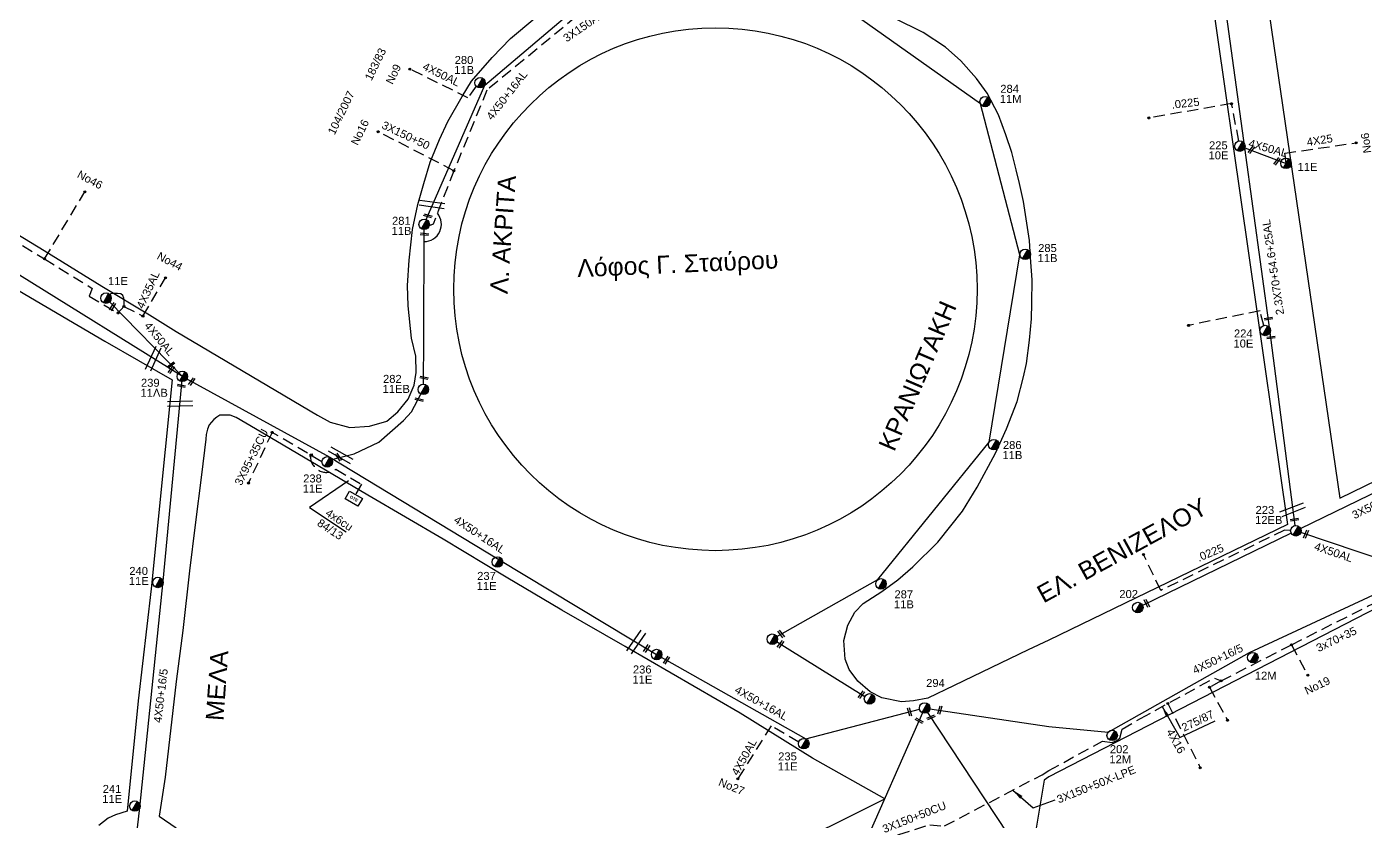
# Model space of a CAD drawing. Header units: millimetres. Extents: x 31 to 3826, y 22 to 1041.
# Drawn here: x 1340.4 to 1641.4, y 339.3 to 518.1 of the extents above; entities that cross this region are included whole.
import ezdxf

# ---------------------------------------------------------------- set-up
doc = ezdxf.new("R2010")
doc.units = ezdxf.units.MM
doc.linetypes.add('DASHED', pattern=[19.05, 12.7, -6.35])
for name, color, linetype in [('Pillar OTE', 7, 'Continuous'), ('Άγνωστα', 7, 'Continuous'), ('Γέφυρες Εναέριου Δικτύου', 7, 'Continuous'), ('Γυμνά εναέρια ΧΤ (3Φ)   4x35AL', 7, 'Continuous'), ('Γυμνά εναέρια ΧΤ (3Φ)   4x35CU', 7, 'Continuous'), ('Γυμνά εναέρια ΧΤ (3Φ)   4x50AL', 7, 'Continuous'), ('Γυμνά εναέρια ΧΤ και ΦΟΠ (3Φ)   3x50+35+16CU', 7, 'Continuous'), ('Γυμνά εναέρια ΧΤ και ΦΟΠ (3Φ)   4x50+16AL', 7, 'Continuous'), ('Επιγραφές - Σχήματα', 7, 'Continuous'), ('Καλώδια ΧΤ   3x150+50AL', 7, 'DASHED'), ('Καλώδια ΧΤ   3x150+50CU', 7, 'DASHED'), ('Καλώδια ΧΤ   3x150AL+50CU', 7, 'DASHED'), ('Καλώδια ΧΤ   3x150AL+50XLPE', 7, 'DASHED'), ('Καλώδια ΧΤ   3x95+35 CU', 7, 'DASHED'), ('Καλώδια ΧΤ   4x50AL', 7, 'DASHED'), ('Καλώδια ΧΤ   4x6CU', 7, 'DASHED'), ('Μηχανική τομή', 7, 'Continuous'), ('Στύλος ΦΜ', 7, 'Continuous'), ('Στύλος ΦΜ @ 1', 7, 'Continuous'), ('Συνδέσεις', 7, 'Continuous'), ('Συνεστραμμένα ΧΤ   3x70+54.6+25 AL', 7, 'SYN_LINE'), ('Τομή', 7, 'Continuous'), ('Υπόβαθρο ΔΕΗ', 7, 'Continuous'), ('Υπόγεια καλώδια Παροχών ΧΤ   .0225', 7, 'DASHED'), ('Υπόγεια καλώδια Παροχών ΧΤ   4x25', 7, 'DASHED'), ('Υπόγεια καλώδια Παροχών ΧΤ   4x50AL', 7, 'DASHED')]:
    doc.layers.add(name, color=color, linetype=linetype)
doc.styles.get("Standard").update_dxf_attribs({"font": 'arial.ttf'})
doc.linetypes.add('SYN_LINE', pattern='A,0.5,-0.0001,["/\\/\\/\\/",Standard,S=0.1,R=0,X=0,Y=-0.05],-0.25', length=0.7501)
doc.dimstyles.new('ISO-25', dxfattribs={"dimtxt": 2.5, "dimasz": 2.5, "dimexe": 1.25, "dimexo": 0.625, "dimtad": 1, "dimtxsty": 'Standard', "dimcen": 2.5, "dimadec": 0, "dimazin": 0, "dimtfac": 1, "dimtmove": 0, "dimatfit": 3, "dimfxl": 1, "dimarcsym": 0})

# ---------------------------------------------------------------- blocks, each defined once
blk = doc.blocks.new('ΥΠΑΡΧΩΝ ΤΣΙΜΕΝΤΕΝΙΟΣ ΣΤΥΛΟΣ')
at = {"layer": 'Στύλος ΦΜ'}
blk.add_hatch(color=7, dxfattribs=at).paths.add_polyline_path([(-1.29, -2.28, 0.574793), (2.62, 0, 0.268822), (1.3, 2.27)])
at = {"layer": 'Στύλος ΦΜ', "color": 7}
blk.add_line((-1.29, -2.28), (1.3, 2.27), dxfattribs=at)
blk.add_circle((0, 0), 2.62, dxfattribs=at)
at = {"layer": 'Στύλος ΦΜ', "flags": 4}
for tag, p in [('ΤΥΠΟΣ', (-4.91, 3.03)), ('ΑΡΙΘΜΟΣ', (-4.68, 8.05))]:
    blk.add_attdef(tag, p, '', height=4, dxfattribs=at)
blk = doc.blocks.new('ΜΗΧΑΝΙΚΗ ΤΟΜΗ')
at = {"layer": 'Μηχανική τομή', "ltscale": 40}
for p, q in [((-1.89, 0.78), (1.89, 0.78)), ((1.89, 0), (-1.89, 0))]:
    blk.add_line(p, q, dxfattribs=at)
blk = doc.blocks.new('ΤΟΜΗ')
at = {"layer": 'Τομή', "ltscale": 40}
for p, q in [((-5.68, 0), (5.68, 0)), ((5.68, -2.33), (-5.68, -2.33))]:
    blk.add_line(p, q, dxfattribs=at)
blk = doc.blocks.new('_ΣΥΝΔΕΣΗ')
at = {"layer": 'Συνδέσεις', "linetype": 'SYN_LINE', "ltscale": 40}
blk.add_hatch(color=256, dxfattribs=at).paths.add_polyline_path([(0.5, -0.01, 1), (-0.5, -0.01, 1)])
at = {"layer": 'Συνδέσεις'}
blk.add_circle((0, -0.01), 0.5, dxfattribs=at)
blk = doc.blocks.new('TSONTA XT1')
at = {"ltscale": 40}
h = blk.add_hatch(color=256, dxfattribs=at)
h.dxf.hatch_style = 1
h.paths.add_polyline_path([(595.96, 2487.66), (597.07, 2488.77), (595.96, 2489.87), (594.85, 2488.77)])
blk.add_lwpolyline([(594.85, 2488.77), (595.96, 2489.87), (597.07, 2488.77), (595.96, 2487.66)], close=True, dxfattribs=at)
blk = doc.blocks.new('PILLAR ΟΤΕ')
at = {"layer": 'Pillar OTE', "ltscale": 40}
blk.add_lwpolyline([(-3.31, 2.02), (3.39, 2.02), (3.39, -1.99), (-3.31, -1.99)], close=True, dxfattribs=at)
at = {"layer": 'Pillar OTE', "insert": (-1.81, 0.71), "char_height": 1.3575, "width": 109.961, "attachment_point": 1}
blk.add_mtext('{\\fArial|b1|i0|c161|p34;OTE}', dxfattribs=at)

msp = doc.modelspace()

# ---------------------------------------------------------------- linework, layer by layer
at = {"layer": 'Άγνωστα'}
msp.add_lwpolyline([(1528.87, 367.28), (1508.08, 380.22), (1531.83, 393.63), (1556.84, 424.56), (1563.78, 466.73), (1554.87, 500.74), (1528.21, 519.59), (1516.55, 528.25), (1499.74, 539.97)], dxfattribs=at)
at = {"layer": 'Άγνωστα', "color": 173}
msp.add_lwpolyline([(1375.41, 439.37), (1338.82, 462.19), (1301.76, 483.79), (1282.54, 502.49)], dxfattribs=at)
at = {"layer": 'Άγνωστα', "color": 6, "linetype": 'DASHED', "ltscale": 0.2}
msp.add_lwpolyline([(1618.62, 450.84), (1617.76, 454.12), (1601.71, 450.86)], dxfattribs=at)
at = {"layer": 'Γέφυρες Εναέριου Δικτύου'}
msp.add_arc((1429.79, 473.59), 3.87, 269.7504, 40.0108, dxfattribs=at)
at = {"layer": 'Γυμνά εναέρια ΧΤ (3Φ)   4x50AL', "color": 85, "linetype": 'DASHED', "ltscale": 0.2}
msp.add_lwpolyline([(1514.04, 357.04), (1507.82, 360.76), (1500.35, 348.83)], dxfattribs=at)
at = {"layer": 'Γυμνά εναέρια ΧΤ και ΦΟΠ (3Φ)   3x50+35+16CU', "color": 85, "ltscale": 20}
msp.add_lwpolyline([(1626.89, 405.15), (1673.64, 427.89)], dxfattribs=at)
at = {"layer": 'Γυμνά εναέρια ΧΤ και ΦΟΠ (3Φ)   4x50+16AL', "color": 1, "ltscale": 20}
msp.add_lwpolyline([(1430.26, 474.67), (1443.4, 504.89), (1465.45, 523.61), (1474.32, 528.25), (1497.77, 540.04)], dxfattribs=at)
at = {"layer": 'Γυμνά εναέρια ΧΤ και ΦΟΠ (3Φ)   4x50+16AL', "color": 85, "ltscale": 20}
msp.add_lwpolyline([(1356.26, 269.54), (1359.71, 293.08), (1361.68, 305.8), (1365.86, 342.32), (1371.07, 393.25), (1375.41, 439.37)], dxfattribs=at)
at = {"layer": 'Γυμνά εναέρια ΧΤ και ΦΟΠ (3Φ)   4x50+16AL', "color": 30, "ltscale": 20}
msp.add_lwpolyline([(1375.41, 439.37), (1408.57, 421.16), (1446.6, 398.17), (1482.07, 376.78)], dxfattribs=at)
at = {"layer": 'Γυμνά εναέρια ΧΤ και ΦΟΠ (3Φ)   4x50+16AL', "color": 85}
for points in [[(1624.77, 404.12), (1591.3, 387.81)], [(1652.72, 395.51), (1626.94, 404.26)], [(1543.5, 364.57), (1570.27, 360.58), (1583.6, 359.3), (1615.41, 377.23), (1652.77, 394.63)], [(1482.07, 376.78), (1515.64, 357.79), (1541.2, 364.45)]]:
    msp.add_lwpolyline(points, dxfattribs=at)
at = {"layer": 'Γυμνά εναέρια ΧΤ και ΦΟΠ (3Φ)   4x50+16AL', "color": 2}
msp.add_lwpolyline([(1541.86, 363.67), (1527.87, 331.88), (1502.31, 319.37), (1475.52, 306.54)], dxfattribs=at)
at = {"layer": 'Επιγραφές - Σχήματα', "ltscale": 40}
msp.add_lwpolyline([(1404.02, 409.84), (1412.24, 404.37)], dxfattribs=at)
at = {"layer": 'Καλώδια ΧΤ   3x150+50AL', "color": 62, "ltscale": 0.2}
msp.add_lwpolyline([(1436.48, 485.65), (1419.43, 494.45)], dxfattribs=at)
at = {"layer": 'Καλώδια ΧΤ   3x150+50CU', "color": 2, "ltscale": 0.2}
for points in [[(1527.87, 331.88), (1536.52, 336.3), (1543.47, 338.47), (1546.84, 338.19), (1568.76, 349.72), (1570.27, 350.66), (1582.32, 357.3), (1584.5, 356.99), (1585.53, 357.46), (1586.21, 357.95), (1586.74, 359.97), (1590.87, 362.39), (1607.51, 371.48), (1609, 370.85), (1624.86, 378.98), (1642.06, 387.7), (1654.57, 393.3), (1664.6, 386.02), (1677.34, 391.9)], [(1624.86, 378.98), (1628.49, 372.11)], [(1609, 370.85), (1606.39, 369.4), (1610.45, 361.98)], [(1597.04, 365.76), (1604.32, 351.3)]]:
    msp.add_lwpolyline(points, dxfattribs=at)
at = {"layer": 'Καλώδια ΧΤ   3x150AL+50CU', "color": 62, "ltscale": 0.2}
msp.add_lwpolyline([(1514.68, 557.71), (1515.37, 556.1), (1513.96, 554.04), (1502.42, 541.76), (1502.71, 540.2), (1502.18, 538.98), (1501.45, 538.03), (1499.77, 537.79), (1499.77, 537.79), (1497.8, 538.35), (1477.51, 528.25), (1466.95, 522.77), (1443.91, 503.8), (1436.48, 485.65), (1431.8, 473.65), (1430.91, 473.25)], dxfattribs=at)
at = {"layer": 'Καλώδια ΧΤ   3x150AL+50CU', "color": 62, "linetype": 'Continuous', "ltscale": 0.2}
for points in [[(1429.62, 437.62), (1429.68, 447.82), (1429.78, 472.41)], [(1409.26, 420.74), (1414.08, 421.98), (1419.62, 424.56), (1425.11, 429.45), (1426.93, 431.42), (1429.06, 435.4)]]:
    msp.add_lwpolyline(points, dxfattribs=at)
at = {"layer": 'Καλώδια ΧΤ   3x150AL+50XLPE', "color": 30, "ltscale": 0.2}
for points in [[(1340.64, 582.03), (1340.71, 572.74), (1283.39, 571.78), (1280.54, 540.83), (1278.23, 538.48), (1278.56, 528.25), (1278.56, 502.87), (1290.19, 495.88), (1293.87, 496.43), (1344.42, 465.82), (1355.15, 459.18), (1354.45, 457.39), (1360.99, 453.65), (1362.28, 455.13), (1366.56, 452.95), (1371.6, 461.56)], [(1344.42, 465.82), (1353.47, 480.91)], [(1362.35, 455.18), (1362.35, 455.82), (1362.29, 456.28), (1362.23, 456.97), (1362, 457.6), (1361.54, 457.95), (1360.85, 458.06), (1359.98, 458.06), (1359.29, 457.95), (1358.94, 457.83)]]:
    msp.add_lwpolyline(points, dxfattribs=at)
at = {"layer": 'Καλώδια ΧΤ   3x95+35 CU', "color": 30, "ltscale": 0.2}
msp.add_lwpolyline([(1406.81, 420.14), (1395.59, 426.78), (1390.27, 415.38)], dxfattribs=at)
at = {"layer": 'Καλώδια ΧΤ   4x50AL', "color": 1, "ltscale": 0.2}
msp.add_lwpolyline([(1441.5, 504.66), (1439.64, 502.08), (1426.57, 508.53)], dxfattribs=at)
at = {"layer": 'Καλώδια ΧΤ   4x6CU', "color": 30, "linetype": 'DASHED', "lineweight": -3, "ltscale": 0.2}
msp.add_lwpolyline([(1404.18, 421.37, 0.606574), (1409.96, 418.46), (1415.67, 415.1), (1414.39, 412.92)], format="xyb", dxfattribs=at)
at = {"layer": 'Συνεστραμμένα ΧΤ   3x70+54.6+25 AL', "color": 6, "ltscale": 20}
for p, q in [((1614.33, 490.82), (1609.24, 528.25)), ((1620, 449.84), (1614.33, 490.82)), ((1625.68, 405.8), (1620, 449.84))]:
    msp.add_line(p, q, dxfattribs=at)
at = {"layer": 'Συνεστραμμένα ΧΤ   3x70+54.6+25 AL', "color": 1, "ltscale": 20}
msp.add_line((1542.99, 363.76), (1567.66, 326.38), dxfattribs=at)
at = {"layer": 'Υπόβαθρο ΔΕΗ'}
for points in [[(1670.35, 528.25), (1668.88, 614.42), (1663.13, 615.05), (1656.29, 606.16), (1640.78, 590.05), (1629.88, 580.96), (1612.78, 568.44), (1618.8, 528.25), (1635.68, 411.94), (1646.94, 417.45), (1672.21, 429.69), (1670.95, 493.55), (1670.35, 528.25)], [(1325.44, 479.2), (1344.33, 467.73), (1357.34, 459.66), (1368.04, 453.19), (1373.99, 449.49), (1405.78, 430.64), (1408.68, 429.1), (1413.05, 427.84), (1417.5, 428.14), (1421.37, 429.3), (1423.9, 431.37), (1426.21, 434.23), (1427.56, 437.4), (1428.02, 440.27), (1427.9, 443.9), (1426.94, 447.96), (1426.2, 455.26), (1426.05, 459.81), (1426.39, 465.51), (1427.13, 472.43), (1428.39, 478.06), (1429.72, 482.8), (1431.16, 487.56), (1433.27, 492.72), (1435.12, 496.75), (1438.35, 502.38), (1440.45, 505.85), (1445.05, 511.16), (1449.2, 515.42), (1454.64, 519.97)], [(1325.35, 466.41), (1357.98, 447.31), (1373.15, 438.57)], [(1373.15, 438.57), (1368.37, 391.58), (1365.5, 366.35), (1362.99, 341.56), (1360.34, 340.71), (1358.71, 339.93), (1356.63, 338.27)], [(1507.94, 331.62), (1533.36, 344.27), (1517.15, 353.44), (1500.86, 363.59), (1475, 378.58), (1460.73, 386.74), (1448.22, 394.18), (1434.05, 402.75), (1417.13, 412.67), (1391.84, 427.56), (1387.48, 430.11), (1386.17, 430.64), (1384.84, 430.65), (1383.83, 430.67), (1383.17, 430.19), (1382.47, 429.69), (1381.45, 428.49), (1381.09, 427.5), (1380.8, 426.32), (1380.69, 425.22), (1379.71, 417.2), (1378.3, 405.94), (1377.02, 395.58), (1375.5, 382.2), (1373.99, 370.68), (1371.57, 349.19), (1370.2, 340.41), (1373.99, 337.75)]]:
    msp.add_lwpolyline(points, dxfattribs=at)
at = {"layer": 'Υπόβαθρο ΔΕΗ', "ltscale": 0.2}
msp.add_lwpolyline([(1606.4, 528.25), (1623.95, 406.04), (1570.27, 380.02), (1565.63, 377.81), (1548.98, 369.79), (1543.06, 366.96), (1539.82, 366.35), (1537.14, 366.13), (1532.74, 367), (1530.1, 368.4), (1527.28, 370.77), (1525.38, 373.38), (1524.45, 375.74), (1524.17, 379.97), (1525.08, 383.41), (1526.64, 386.29), (1528.5, 388.27), (1532.7, 390.95), (1536.31, 393.61), (1539.71, 396.5), (1545.34, 402.07), (1550.82, 409.04), (1554.18, 414.45), (1558.26, 422.06), (1560.78, 427.55), (1563.13, 433.73), (1564.56, 439.26), (1565.25, 442.24), (1565.9, 447.56), (1566.39, 452.36), (1566.45, 455.87), (1566.49, 461.09), (1566.16, 466.15), (1565.92, 469.97), (1565.15, 474.83), (1564.56, 478.71), (1563.68, 482.78), (1562.89, 485.84), (1561.95, 489.74), (1560.63, 493.73), (1558.97, 498.26), (1556.38, 503.14), (1554.01, 506.4), (1550.45, 510.41), (1547.06, 513.45), (1542, 516.75), (1535.48, 520)], dxfattribs=at)
at = {"layer": 'Υπόβαθρο ΔΕΗ'}
msp.add_lwpolyline([(1570.27, 349.23), (1569.23, 348.52), (1567.18, 336.32), (1570.27, 334.57), (1650.21, 290.86), (1660.51, 294.4), (1663.92, 385.12), (1654.25, 392.55)], close=True, dxfattribs=at)
msp.add_circle((1495.28, 458.99), 58.84, dxfattribs=at)
at = {"layer": 'Υπόγεια καλώδια Παροχών ΧΤ   .0225', "color": 6, "ltscale": 0.2}
msp.add_lwpolyline([(1613, 492.34), (1611.36, 500.75), (1592.74, 497.53)], dxfattribs=at)
at = {"layer": 'Υπόγεια καλώδια Παροχών ΧΤ   .0225', "color": 85, "ltscale": 0.2}
msp.add_lwpolyline([(1624.65, 404.69), (1623.23, 404.75), (1595.46, 391.21), (1591.53, 399.27)], dxfattribs=at)
at = {"layer": 'Υπόγεια καλώδια Παροχών ΧΤ   4x25', "color": 6, "ltscale": 0.2}
msp.add_lwpolyline([(1623.61, 487.32), (1623.33, 489.62), (1639.4, 491.92)], dxfattribs=at)
at = {"layer": 'Υπόγεια καλώδια Παροχών ΧΤ   4x50AL', "color": 6, "linetype": 'Continuous', "ltscale": 0.2}
msp.add_lwpolyline([(1614.34, 490.79), (1623.61, 487.32)], dxfattribs=at)
at = {"layer": 'Υπόγεια καλώδια Παροχών ΧΤ   4x50AL', "color": 30, "linetype": 'Continuous', "ltscale": 0.2}
msp.add_lwpolyline([(1375.41, 439.37), (1359.06, 456.14)], dxfattribs=at)

# ---------------------------------------------------------------- block references
at = {"layer": 'Pillar OTE', "xscale": 0.5, "yscale": 0.5, "zscale": 0.5, "rotation": 329.6032692697869}
msp.add_blockref('PILLAR ΟΤΕ', (1413.93, 411.87), dxfattribs=at)
at = {"layer": 'Μηχανική τομή'}
for p, xscale, yscale, zscale, rotation in [((1615.66, 490.5), 0.4999999999998542, 0.4999999999998542, 0.4999999999998542, 232.6491844869832), ((1621.43, 487.88), 0.4999999999998542, 0.4999999999998542, 0.4999999999998542, 232.6491844869832), ((1430.54, 475.32), 0.4999999999998899, 0.4999999999998899, 0.4999999999998899, 342.4362189295503), ((1429.84, 471.17), 0.4999999999999022, 0.4999999999999022, 0.4999999999999022, 354.6973259703458), ((1359.54, 455.17), 0.4999999999998989, 0.4999999999998989, 0.4999999999998989, 237.743423736769), ((1619.63, 452.53), 0.4999999999998679, 0.4999999999998679, 0.4999999999998679, 189.4096955197903), ((1620.2, 448.33), 0.4999999999998624, 0.4999999999998624, 0.4999999999998624, 187.2994792242614), ((1372.73, 442.11), 0.5000000000000046, 0.5000000000000046, 0.5000000000000046, 216.5952168292885), ((1372.78, 441), 0.4999999999999476, 0.4999999999999476, 0.4999999999999476, 234.8394890766433), ((1375.21, 437.42), 0.4999999999999806, 0.4999999999999806, 0.4999999999999806, 169.186171776962), ((1377.35, 438.3), 0.4999999999999415, 0.4999999999999415, 0.4999999999999415, 235.7705794074657), ((1429.81, 439.24), 0.499999999999772, 0.499999999999772, 0.499999999999772, 166.8336545156551), ((1428.72, 434.34), 0.4999999999998826, 0.4999999999998826, 0.4999999999998826, 166.8336545156581), ((1410.35, 421.11), 0.4999999999996718, 0.4999999999996718, 0.4999999999996718, 304.2267035411135), ((1625.49, 407.29), 0.4999999999998617, 0.4999999999998617, 0.4999999999998617, 189.2504044552635), ((1627.92, 403.93), 0.4999999999998654, 0.4999999999998654, 0.4999999999998654, 248.5813259910285), ((1592.14, 388.21), 0.4999999999999985, 0.4999999999999985, 0.4999999999999985, 295.8894493902723), ((1509.78, 379.17), 0.4999999999998541, 0.4999999999998541, 0.4999999999998541, 232.6491844869832), ((1509.91, 381.26), 0.4999999999998939, 0.4999999999998939, 0.4999999999998939, 306.9889846899115), ((1479.67, 378.23), 0.4999999999999434, 0.4999999999999434, 0.4999999999999434, 236.5521200050987), ((1484.11, 375.62), 0.4999999999999434, 0.4999999999999434, 0.4999999999999434, 236.5521200050987), ((1527.94, 367.86), 0.4999999999998541, 0.4999999999998541, 0.4999999999998541, 232.6491844869832), ((1538.74, 363.81), 0.4999999999999085, 0.4999999999999085, 0.4999999999999085, 284.796948447535), ((1545.92, 364.21), 0.4999999999999876, 0.4999999999999876, 0.4999999999999876, 74.22785798641306), ((1541.01, 361.74), 0.4999999999999768, 0.4999999999999768, 0.4999999999999768, 331.5186504624187), ((1543.85, 362.45), 0.5000000000001269, 0.5000000000001269, 0.5000000000001269, 22.25738009319052)]:
    msp.add_blockref('ΜΗΧΑΝΙΚΗ ΤΟΜΗ', p, dxfattribs=dict(at, xscale=xscale, yscale=yscale, zscale=zscale, rotation=rotation))
at = {"layer": 'Στύλος ΦΜ @ 1', "ltscale": 40}
ref = msp.add_blockref('ΥΠΑΡΧΩΝ ΤΣΙΜΕΝΤΕΝΙΟΣ ΣΤΥΛΟΣ', (1442.36, 505.46), dxfattribs=dict(at, xscale=0.4499999999998181, yscale=0.4499999999998181, zscale=0.4499999999998181))
ref.add_attrib('ΤΥΠΟΣ', '11B', (1436.55, 507.42), dxfattribs={"layer": 'Στύλος ΦΜ', "height": 1.8, "flags": 4})
ref.add_attrib('ΑΡΙΘΜΟΣ', '280', (1436.65, 509.68), dxfattribs={"layer": 'Στύλος ΦΜ', "height": 1.8, "flags": 4})
ref = msp.add_blockref('ΥΠΑΡΧΩΝ ΤΣΙΜΕΝΤΕΝΙΟΣ ΣΤΥΛΟΣ', (1555.95, 501.21), dxfattribs=dict(at, xscale=0.4499999999998181, yscale=0.4499999999998181, zscale=0.4499999999998181))
ref.add_attrib('ΤΥΠΟΣ', '11M', (1559.24, 500.93), dxfattribs={"layer": 'Στύλος ΦΜ', "height": 1.8, "flags": 4})
ref.add_attrib('ΑΡΙΘΜΟΣ', '284', (1559.35, 503.19), dxfattribs={"layer": 'Στύλος ΦΜ', "height": 1.8, "flags": 4})
ref = msp.add_blockref('ΥΠΑΡΧΩΝ ΤΣΙΜΕΝΤΕΝΙΟΣ ΣΤΥΛΟΣ', (1613.22, 491.19), dxfattribs=dict(at, xscale=0.4499999999998181, yscale=0.4499999999998181, zscale=0.4499999999998181))
ref.add_attrib('ΤΥΠΟΣ', '10E', (1606.18, 488.22), dxfattribs={"layer": 'Στύλος ΦΜ', "height": 1.8, "flags": 4})
ref.add_attrib('ΑΡΙΘΜΟΣ', '225', (1606.29, 490.48), dxfattribs={"layer": 'Στύλος ΦΜ', "height": 1.8, "flags": 4})
ref = msp.add_blockref('ΥΠΑΡΧΩΝ ΤΣΙΜΕΝΤΕΝΙΟΣ ΣΤΥΛΟΣ', (1623.61, 487.32), dxfattribs=dict(at, xscale=0.4499999999998181, yscale=0.4499999999998181, zscale=0.4499999999998181))
ref.add_attrib('ΤΥΠΟΣ', '11E', (1626.2, 485.63), dxfattribs={"layer": 'Στύλος ΦΜ', "height": 1.8, "flags": 4})
ref = msp.add_blockref('ΥΠΑΡΧΩΝ ΤΣΙΜΕΝΤΕΝΙΟΣ ΣΤΥΛΟΣ', (1429.79, 473.59), dxfattribs=dict(at, xscale=0.4499999999998181, yscale=0.4499999999998181, zscale=0.4499999999998181))
ref.add_attrib('ΤΥΠΟΣ', '11B', (1422.46, 471.23), dxfattribs={"layer": 'Στύλος ΦΜ', "height": 1.8, "flags": 4})
ref.add_attrib('ΑΡΙΘΜΟΣ', '281', (1422.56, 473.49), dxfattribs={"layer": 'Στύλος ΦΜ', "height": 1.8, "flags": 4})
ref = msp.add_blockref('ΥΠΑΡΧΩΝ ΤΣΙΜΕΝΤΕΝΙΟΣ ΣΤΥΛΟΣ', (1564.95, 466.84), dxfattribs=dict(at, xscale=0.4499999999998181, yscale=0.4499999999998181, zscale=0.4499999999998181))
ref.add_attrib('ΤΥΠΟΣ', '11B', (1567.75, 465.1), dxfattribs={"layer": 'Στύλος ΦΜ', "height": 1.8, "flags": 4})
ref.add_attrib('ΑΡΙΘΜΟΣ', '285', (1567.86, 467.36), dxfattribs={"layer": 'Στύλος ΦΜ', "height": 1.8, "flags": 4})
ref = msp.add_blockref('ΥΠΑΡΧΩΝ ΤΣΙΜΕΝΤΕΝΙΟΣ ΣΤΥΛΟΣ', (1358.24, 456.98), dxfattribs=dict(at, xscale=0.4499999999998181, yscale=0.4499999999998181, zscale=0.4499999999998181))
ref.add_attrib('ΤΥΠΟΣ', '11E', (1358.69, 459.93), dxfattribs={"layer": 'Στύλος ΦΜ', "height": 1.8, "flags": 4})
ref = msp.add_blockref('ΥΠΑΡΧΩΝ ΤΣΙΜΕΝΤΕΝΙΟΣ ΣΤΥΛΟΣ', (1618.92, 449.7), dxfattribs=dict(at, xscale=0.4499999999998181, yscale=0.4499999999998181, zscale=0.4499999999998181))
ref.add_attrib('ΤΥΠΟΣ', '10E', (1611.79, 445.87), dxfattribs={"layer": 'Στύλος ΦΜ', "height": 1.8, "flags": 4})
ref.add_attrib('ΑΡΙΘΜΟΣ', '224', (1611.9, 448.13), dxfattribs={"layer": 'Στύλος ΦΜ', "height": 1.8, "flags": 4})
ref = msp.add_blockref('ΥΠΑΡΧΩΝ ΤΣΙΜΕΝΤΕΝΙΟΣ ΣΤΥΛΟΣ', (1375.41, 439.37), dxfattribs=dict(at, xscale=0.4499999999998181, yscale=0.4499999999998181, zscale=0.4499999999998181))
ref.add_attrib('ΤΥΠΟΣ', '11ΛB', (1365.99, 434.78), dxfattribs={"layer": 'Στύλος ΦΜ', "height": 1.8, "flags": 4})
ref.add_attrib('ΑΡΙΘΜΟΣ', '239', (1366.1, 437.04), dxfattribs={"layer": 'Στύλος ΦΜ', "height": 1.8, "flags": 4})
ref = msp.add_blockref('ΥΠΑΡΧΩΝ ΤΣΙΜΕΝΤΕΝΙΟΣ ΣΤΥΛΟΣ', (1429.61, 436.44), dxfattribs=dict(at, xscale=0.4499999999998181, yscale=0.4499999999998181, zscale=0.4499999999998181))
ref.add_attrib('ΤΥΠΟΣ', '11EB', (1420.43, 435.65), dxfattribs={"layer": 'Στύλος ΦΜ', "height": 1.8, "flags": 4})
ref.add_attrib('ΑΡΙΘΜΟΣ', '282', (1420.54, 437.91), dxfattribs={"layer": 'Στύλος ΦΜ', "height": 1.8, "flags": 4})
ref = msp.add_blockref('ΥΠΑΡΧΩΝ ΤΣΙΜΕΝΤΕΝΙΟΣ ΣΤΥΛΟΣ', (1557.88, 424.01), dxfattribs=dict(at, xscale=0.4499999999998181, yscale=0.4499999999998181, zscale=0.4499999999998181))
ref.add_attrib('ΤΥΠΟΣ', '11B', (1559.84, 420.77), dxfattribs={"layer": 'Στύλος ΦΜ', "height": 1.8, "flags": 4})
ref.add_attrib('ΑΡΙΘΜΟΣ', '286', (1559.94, 423.03), dxfattribs={"layer": 'Στύλος ΦΜ', "height": 1.8, "flags": 4})
ref = msp.add_blockref('ΥΠΑΡΧΩΝ ΤΣΙΜΕΝΤΕΝΙΟΣ ΣΤΥΛΟΣ', (1407.98, 420.14), dxfattribs=dict(at, xscale=0.4499999999998181, yscale=0.4499999999998181, zscale=0.4499999999998181))
ref.add_attrib('ΤΥΠΟΣ', '11E', (1402.48, 413.24), dxfattribs={"layer": 'Στύλος ΦΜ', "height": 1.8, "flags": 4})
ref.add_attrib('ΑΡΙΘΜΟΣ', '238', (1402.58, 415.5), dxfattribs={"layer": 'Στύλος ΦΜ', "height": 1.8, "flags": 4})
ref = msp.add_blockref('ΥΠΑΡΧΩΝ ΤΣΙΜΕΝΤΕΝΙΟΣ ΣΤΥΛΟΣ', (1625.83, 404.63), dxfattribs=dict(at, xscale=0.4499999999998181, yscale=0.4499999999998181, zscale=0.4499999999998181))
ref.add_attrib('ΤΥΠΟΣ', '12EB', (1616.65, 406.16), dxfattribs={"layer": 'Στύλος ΦΜ', "height": 1.8, "flags": 4})
ref.add_attrib('ΑΡΙΘΜΟΣ', '223', (1616.76, 408.42), dxfattribs={"layer": 'Στύλος ΦΜ', "height": 1.8, "flags": 4})
ref = msp.add_blockref('ΥΠΑΡΧΩΝ ΤΣΙΜΕΝΤΕΝΙΟΣ ΣΤΥΛΟΣ', (1446.28, 397.6), dxfattribs=dict(at, xscale=0.4499999999998181, yscale=0.4499999999998181, zscale=0.4499999999998181))
ref.add_attrib('ΤΥΠΟΣ', '11E', (1441.6, 391.31), dxfattribs={"layer": 'Στύλος ΦΜ', "height": 1.8, "flags": 4})
ref.add_attrib('ΑΡΙΘΜΟΣ', '237', (1441.71, 393.57), dxfattribs={"layer": 'Στύλος ΦΜ', "height": 1.8, "flags": 4})
ref = msp.add_blockref('ΥΠΑΡΧΩΝ ΤΣΙΜΕΝΤΕΝΙΟΣ ΣΤΥΛΟΣ', (1369.92, 393), dxfattribs=dict(at, xscale=0.4499999999998181, yscale=0.4499999999998181, zscale=0.4499999999998181))
ref.add_attrib('ΤΥΠΟΣ', '11E', (1363.37, 392.43), dxfattribs={"layer": 'Στύλος ΦΜ', "height": 1.8, "flags": 4})
ref.add_attrib('ΑΡΙΘΜΟΣ', '240', (1363.48, 394.69), dxfattribs={"layer": 'Στύλος ΦΜ', "height": 1.8, "flags": 4})
ref = msp.add_blockref('ΥΠΑΡΧΩΝ ΤΣΙΜΕΝΤΕΝΙΟΣ ΣΤΥΛΟΣ', (1532.52, 392.68), dxfattribs=dict(at, xscale=0.4499999999998181, yscale=0.4499999999998181, zscale=0.4499999999998181))
ref.add_attrib('ΤΥΠΟΣ', '11B', (1535.44, 387.17), dxfattribs={"layer": 'Στύλος ΦΜ', "height": 1.8, "flags": 4})
ref.add_attrib('ΑΡΙΘΜΟΣ', '287', (1535.55, 389.43), dxfattribs={"layer": 'Στύλος ΦΜ', "height": 1.8, "flags": 4})
ref = msp.add_blockref('ΥΠΑΡΧΩΝ ΤΣΙΜΕΝΤΕΝΙΟΣ ΣΤΥΛΟΣ', (1590.27, 387.35), dxfattribs=dict(at, xscale=0.4499999999998181, yscale=0.4499999999998181, zscale=0.4499999999998181))
ref.add_attrib('ΤΥΠΟΣ', '202', (1586.12, 389.49), dxfattribs={"layer": 'Στύλος ΦΜ', "height": 1.8, "flags": 4})
at = {"layer": 'Στύλος ΦΜ @ 1', "ltscale": 40, "xscale": 0.4499999999998181, "yscale": 0.4499999999998181, "zscale": 0.4499999999998181}
for p in [(1508.08, 380.22), (1529.94, 366.79)]:
    msp.add_blockref('ΥΠΑΡΧΩΝ ΤΣΙΜΕΝΤΕΝΙΟΣ ΣΤΥΛΟΣ', p, dxfattribs=at)
at = {"layer": 'Στύλος ΦΜ @ 1', "ltscale": 40}
ref = msp.add_blockref('ΥΠΑΡΧΩΝ ΤΣΙΜΕΝΤΕΝΙΟΣ ΣΤΥΛΟΣ', (1482.07, 376.78), dxfattribs=dict(at, xscale=0.4499999999998181, yscale=0.4499999999998181, zscale=0.4499999999998181))
ref.add_attrib('ΤΥΠΟΣ', '11E', (1476.63, 370.25), dxfattribs={"layer": 'Στύλος ΦΜ', "height": 1.8, "flags": 4})
ref.add_attrib('ΑΡΙΘΜΟΣ', '236', (1476.73, 372.51), dxfattribs={"layer": 'Στύλος ΦΜ', "height": 1.8, "flags": 4})
ref = msp.add_blockref('ΥΠΑΡΧΩΝ ΤΣΙΜΕΝΤΕΝΙΟΣ ΣΤΥΛΟΣ', (1616.13, 376.08), dxfattribs=dict(at, xscale=0.4499999999998181, yscale=0.4499999999998181, zscale=0.4499999999998181))
ref.add_attrib('ΤΥΠΟΣ', '12M', (1616.59, 371.12), dxfattribs={"layer": 'Στύλος ΦΜ', "height": 1.8, "flags": 4})
ref = msp.add_blockref('ΥΠΑΡΧΩΝ ΤΣΙΜΕΝΤΕΝΙΟΣ ΣΤΥΛΟΣ', (1542.34, 364.74), dxfattribs=dict(at, xscale=0.4499999999998181, yscale=0.4499999999998181, zscale=0.4499999999998181))
ref.add_attrib('ΤΥΠΟΣ', '294', (1542.68, 369.47), dxfattribs={"layer": 'Στύλος ΦΜ', "height": 1.8, "flags": 4})
ref = msp.add_blockref('ΥΠΑΡΧΩΝ ΤΣΙΜΕΝΤΕΝΙΟΣ ΣΤΥΛΟΣ', (1584.51, 358.58), dxfattribs=dict(at, xscale=0.4499999999998181, yscale=0.4499999999998181, zscale=0.4499999999998181))
ref.add_attrib('ΤΥΠΟΣ', '12M', (1583.88, 352.3), dxfattribs={"layer": 'Στύλος ΦΜ', "height": 1.8, "flags": 4})
ref.add_attrib('ΑΡΙΘΜΟΣ', '202', (1583.99, 354.57), dxfattribs={"layer": 'Στύλος ΦΜ', "height": 1.8, "flags": 4})
ref = msp.add_blockref('ΥΠΑΡΧΩΝ ΤΣΙΜΕΝΤΕΝΙΟΣ ΣΤΥΛΟΣ', (1515.17, 356.71), dxfattribs=dict(at, xscale=0.4499999999998181, yscale=0.4499999999998181, zscale=0.4499999999998181))
ref.add_attrib('ΤΥΠΟΣ', '11E', (1509.3, 350.69), dxfattribs={"layer": 'Στύλος ΦΜ', "height": 1.8, "flags": 4})
ref.add_attrib('ΑΡΙΘΜΟΣ', '235', (1509.4, 352.95), dxfattribs={"layer": 'Στύλος ΦΜ', "height": 1.8, "flags": 4})
ref = msp.add_blockref('ΥΠΑΡΧΩΝ ΤΣΙΜΕΝΤΕΝΙΟΣ ΣΤΥΛΟΣ', (1364.73, 342.67), dxfattribs=dict(at, xscale=0.4499999999998181, yscale=0.4499999999998181, zscale=0.4499999999998181))
ref.add_attrib('ΤΥΠΟΣ', '11E', (1357.39, 343.37), dxfattribs={"layer": 'Στύλος ΦΜ', "height": 1.8, "flags": 4})
ref.add_attrib('ΑΡΙΘΜΟΣ', '241', (1357.5, 345.63), dxfattribs={"layer": 'Στύλος ΦΜ', "height": 1.8, "flags": 4})
at = {"layer": 'Συνδέσεις', "xscale": 0.4499999999998181, "yscale": 0.4499999999998181, "zscale": 0.4499999999998181}
for p in [(1426.57, 508.53), (1611.36, 500.75), (1592.74, 497.53), (1419.43, 494.45), (1639.4, 491.92), (1436.48, 485.65), (1353.47, 480.91), (1344.42, 465.82), (1371.6, 461.56), (1362.28, 455.13), (1360.99, 453.65), (1366.56, 452.95), (1601.71, 450.86), (1395.59, 426.78), (1390.27, 415.38), (1591.53, 399.27), (1624.86, 378.98), (1609, 370.85), (1628.49, 372.11), (1606.39, 369.4), (1597.04, 365.76), (1610.45, 361.98), (1604.32, 351.3), (1500.35, 348.83)]:
    msp.add_blockref('_ΣΥΝΔΕΣΗ', p, dxfattribs=at)
at = {"layer": 'Συνδέσεις', "xscale": 0.3200897952216281, "yscale": 0.3200897952216281, "zscale": 0.3200897952216281, "rotation": 322.6285713099375}
msp.add_blockref('TSONTA XT1', (769.26, -95.66), dxfattribs=at)
at = {"layer": 'Τομή'}
for p, xscale, yscale, zscale, rotation in [((1431.49, 477.51), 0.5000000000002129, 0.5000000000002129, 0.5000000000002129, 171.8367837990794), ((1369.39, 443.12), 0.5000000000000173, 0.5000000000000173, 0.5000000000000173, 245.6852134509436), ((1374.89, 433.83), 0.5000000000000325, 0.5000000000000325, 0.5000000000000325, 1.509122823559464), ((1410.73, 421.12), 0.500000000000227, 0.500000000000227, 0.500000000000227, 150.4715233984988), ((1625.29, 408.82), 0.5000000000003375, 0.5000000000003375, 0.5000000000003375, 201.2217139995093), ((1477.94, 379.27), 0.5000000000003195, 0.5000000000003195, 0.5000000000003195, 235.8936834963046)]:
    msp.add_blockref('ΤΟΜΗ', p, dxfattribs=dict(at, xscale=xscale, yscale=yscale, zscale=zscale, rotation=rotation))

# ---------------------------------------------------------------- texts
at = {"layer": 'Άγνωστα', "insert": (1630.16, 378.93), "char_height": 1.8, "width": 10.1428, "attachment_point": 1, "rotation": 25.6206}
msp.add_mtext('3x70+35', dxfattribs=at)
at = {"layer": 'Άγνωστα', "color": 7, "insert": (1571.84, 344.93), "char_height": 1.8, "width": 168.3718, "attachment_point": 1, "rotation": 21.6193}
msp.add_mtext('3X150+50X-LPE', dxfattribs=at)
at = {"layer": 'Γυμνά εναέρια ΧΤ (3Φ)   4x35AL', "color": 7, "insert": (1365, 455.19), "char_height": 1.8, "width": 168.3718, "attachment_point": 1, "rotation": 65.2186}
msp.add_mtext('4X35AL', dxfattribs=at)
at = {"layer": 'Γυμνά εναέρια ΧΤ (3Φ)   4x35CU', "color": 7, "insert": (1598.19, 360.28), "char_height": 1.8, "width": 168.3718, "attachment_point": 1, "rotation": 299.2964}
msp.add_mtext('4X16', dxfattribs=at)
at = {"layer": 'Γυμνά εναέρια ΧΤ και ΦΟΠ (3Φ)   3x50+35+16CU', "color": 7, "insert": (1638.21, 408.81), "char_height": 1.8, "width": 168.3718, "attachment_point": 1, "rotation": 26.6297}
msp.add_mtext('3X50+35+16/5', dxfattribs=at)
at = {"layer": 'Γυμνά εναέρια ΧΤ και ΦΟΠ (3Φ)   4x50+16AL', "color": 7, "char_height": 1.8, "width": 168.3718, "attachment_point": 1}
for s, insert, rotation in [('4X50+16AL', (1443.61, 498), 52.0533), ('84/13', (1406.55, 407.44), 326.4337), ('4x6cu', (1408.41, 409.7), 326.4337), ('4X50+16AL', (1437.28, 408.15), 326.4337), ('4X50+16/5', (1602.35, 373.92), 25.7767), ('4X50+16/5', (1368.9, 361.54), 83.1016), ('4X50+16AL', (1500.32, 369.88), 330.6443)]:
    msp.add_mtext(s, dxfattribs=dict(at, insert=insert, rotation=rotation))
at = {"layer": 'Επιγραφές - Σχήματα', "attachment_point": 1}
for s, insert, char_height, width, rotation in [('183/83', (1416.34, 506.56), 1.8, 10.1428, 64.1806), ('No9', (1421.06, 505.72), 1.8, 10.1428, 64.1806), ('104/2007', (1408.02, 494.37), 1.8, 10.1428, 64.1806), ('No16', (1413.23, 492), 1.8, 10.1428, 64.1806), ('No46', (1352.43, 485.84), 1.8, 10.1428, 331.8254), ('Λ. ΑΚΡΙΤΑ', (1444.54, 458.12), 4, 157.7424, 85.9096), ('No44', (1370.37, 467.48), 1.8, 10.1428, 331.8254), ('Λόφος Γ. Σταύρου', (1464.1, 465.69), 4, 157.7424, 2.5329), ('ΚΡΑΝΙΩΤΑΚΗ', (1531.82, 423.83), 4, 157.7424, 66.7761), ('ΕΛ. ΒΕΝΙΖΕΛΟΥ', (1567.13, 391.75), 4, 157.7424, 28.7587), ('ΜΕΛΑ', (1380.64, 362.04), 4, 157.7424, 85.9096), ('No19', (1627.54, 369.31), 1.8, 10.1428, 25.6206), ('275/87', (1599.89, 361.01), 1.8, 10.1428, 25.6206), ('No27', (1496.49, 349.05), 1.8, 10.1428, 337.567)]:
    msp.add_mtext(s, dxfattribs=dict(at, insert=insert, char_height=char_height, width=width, rotation=rotation))
at = {"layer": 'Επιγραφές - Σχήματα', "color": 7, "insert": (1641.01, 489.48), "char_height": 1.8, "width": 168.3718, "attachment_point": 1, "rotation": 97.7325}
msp.add_mtext('No6', dxfattribs=at)
at = {"layer": 'Καλώδια ΧΤ   3x150+50AL', "color": 7, "insert": (1420.84, 496.92), "char_height": 1.8, "width": 168.3718, "attachment_point": 1, "rotation": 334.7414}
msp.add_mtext('3X150+50', dxfattribs=at)
at = {"layer": 'Καλώδια ΧΤ   3x150+50CU', "color": 7, "insert": (1532.62, 338.25), "char_height": 1.8, "width": 168.3718, "attachment_point": 1, "rotation": 21.3962}
msp.add_mtext('3X150+50CU', dxfattribs=at)
at = {"layer": 'Καλώδια ΧΤ   3x150AL+50CU', "color": 7, "insert": (1460.82, 516), "char_height": 1.8, "width": 168.3718, "attachment_point": 1, "rotation": 34.3405}
msp.add_mtext('3X150AL+50CU', dxfattribs=at)
at = {"layer": 'Καλώδια ΧΤ   3x95+35 CU', "color": 7, "insert": (1387.06, 415.44), "char_height": 1.8, "width": 168.3718, "attachment_point": 1, "rotation": 63.4151}
msp.add_mtext('3X95+35CU', dxfattribs=at)
at = {"layer": 'Καλώδια ΧΤ   4x50AL', "color": 7, "char_height": 1.8, "width": 168.3718, "attachment_point": 1}
for insert, rotation in [((1430.05, 510.13), 333.8443), ((1498.76, 350.23), 60.9727)]:
    msp.add_mtext('4X50AL', dxfattribs=dict(at, insert=insert, rotation=rotation))
at = {"layer": 'Συνεστραμμένα ΧΤ   3x70+54.6+25 AL', "color": 7}
msp.add_text('2.3X70+54.6+25AL', height=1.8, rotation=98.4888, dxfattribs=at).set_placement((1623.19, 453.35))
at = {"layer": 'Υπόγεια καλώδια Παροχών ΧΤ   .0225', "color": 7, "char_height": 1.8, "width": 168.3718, "attachment_point": 1}
for insert, rotation in [((1597.79, 501.4), 6.4583), ((1603.32, 399.29), 23.0216)]:
    msp.add_mtext('.0225', dxfattribs=dict(at, insert=insert, rotation=rotation))
at = {"layer": 'Υπόγεια καλώδια Παροχών ΧΤ   4x25', "color": 7, "insert": (1628.13, 492.96), "char_height": 1.8, "width": 168.3718, "attachment_point": 1, "rotation": 9.0694}
msp.add_mtext('4X25', dxfattribs=at)
at = {"layer": 'Υπόγεια καλώδια Παροχών ΧΤ   4x50AL', "color": 7, "char_height": 1.8, "width": 168.3718, "attachment_point": 1}
for insert, rotation in [((1615.51, 492.81), 344.3333), ((1368.11, 451.85), 309.635), ((1630.37, 402.08), 341.3449)]:
    msp.add_mtext('4X50AL', dxfattribs=dict(at, insert=insert, rotation=rotation))

# ---------------------------------------------------------------- leaders
msp.add_leader([(1595.74, 365.05), (1599.74, 358.12), (1607.65, 361.83)], dimstyle='ISO-25', override={"dimgap": 0.625, "dimtad": 0})
at = {"layer": 'Επιγραφές - Σχήματα', "ltscale": 40}
msp.add_leader([(1412.79, 415.88), (1403.99, 409.84)], dimstyle='ISO-25', override={"dimasz": 1, "dimtad": 0}, dxfattribs=at)
at = {"layer": 'Επιγραφές - Σχήματα'}
msp.add_leader([(1562.18, 346.26), (1566.76, 342.31), (1571.71, 344.05)], dimstyle='ISO-25', override={"dimgap": 0.625, "dimtad": 0}, dxfattribs=at)

doc.saveas('drawing.dxf')
